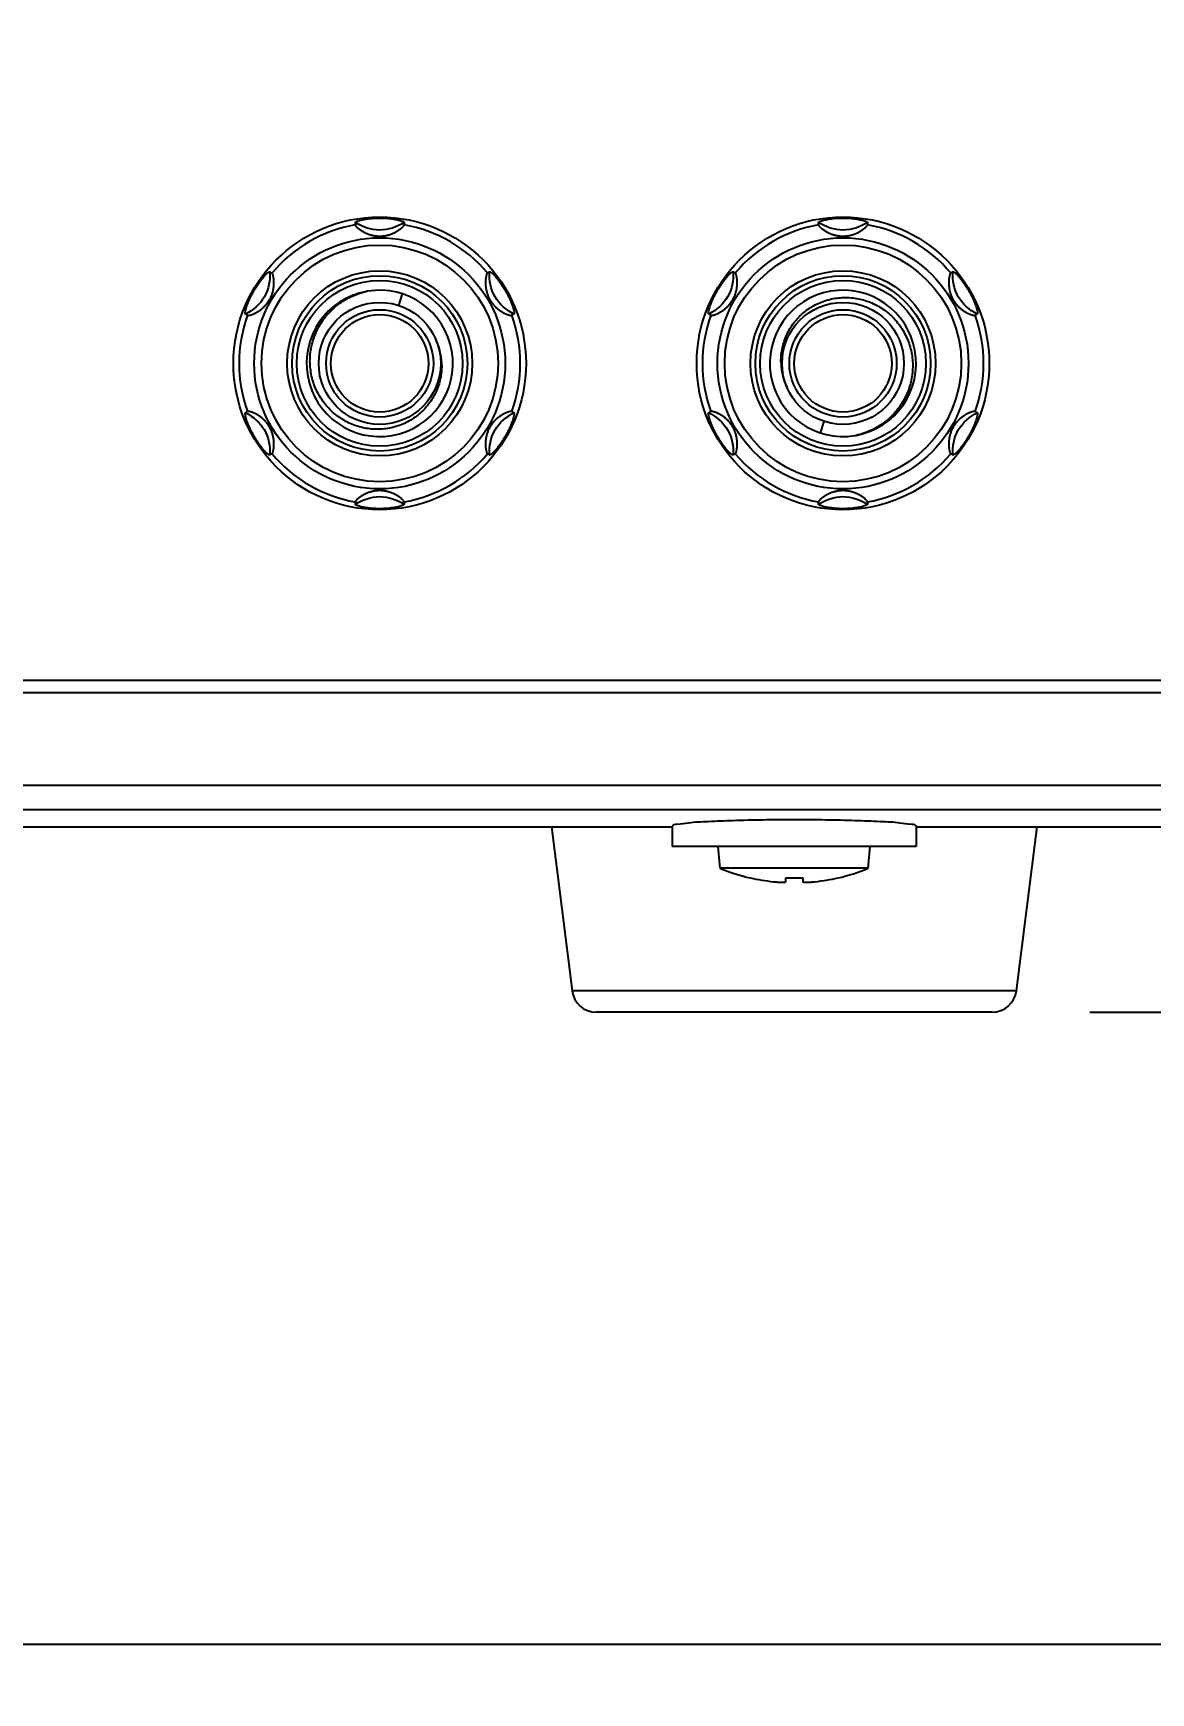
# Model space of a CAD drawing. Extents: x 1917 to 2535, y 2392 to 2924.
# Drawn here: x 2112.8 to 2158.6, y 2392 to 2460 of the extents above; entities that cross this region are included whole.
import ezdxf

# ---------------------------------------------------------------- set-up
doc = ezdxf.new("R2010")
doc.units = 0
doc.header["$LTSCALE"] = 10
doc.header["$MEASUREMENT"] = 0
doc.layers.get('0').update_dxf_attribs({"linetype": 'CONTINUOUS'})
doc.layers.get('DEFPOINTS').update_dxf_attribs({"linetype": 'CONTINUOUS'})
doc.layers.add('DIM', color=7, linetype='CONTINUOUS')
doc.styles.add('DIM-2', font='sanss___.ttf', dxfattribs={"height": 4.4})
doc.dimstyles.new('gw', dxfattribs={"dimscale": 2, "dimtxt": 5, "dimasz": 2, "dimexe": 1, "dimexo": 2, "dimgap": 1, "dimtad": 1, "dimdec": 1, "dimzin": 0, "dimdsep": 46, "dimtxsty": 'DIM-2', "dimcen": 2, "dimdle": 6, "dimadec": 0, "dimazin": 0, "dimtp": 0.1, "dimtm": 0.1, "dimtfac": 1, "dimtdec": 1, "dimtofl": 0, "dimtmove": 2, "dimatfit": 3, "dimfxl": 0, "dimtolj": 1, "dimtzin": 0, "dimarcsym": 0})

# ---------------------------------------------------------------- blocks, each defined once
blk = doc.blocks.new('*D2')
at = {"layer": 'DEFPOINTS', "color": 0}
for p in [(2054.75, 2576.304), (2152.117, 2419.9), (2204, 2419.9)]:
    blk.add_point(p, dxfattribs=at)
at = {"layer": 'DIM', "color": 0, "lineweight": -2}
for p, q in [((2058.75, 2576.304), (2206, 2576.304)), ((2204, 2572.304), (2204, 2423.9)), ((2156.117, 2419.9), (2206, 2419.9))]:
    blk.add_line(p, q, dxfattribs=at)
at = {"layer": 'DIM', "color": 0}
for points in [[(2203.333, 2572.304), (2204.667, 2572.304), (2204, 2576.304)], [(2203.333, 2423.9), (2204.667, 2423.9), (2204, 2419.9)]]:
    blk.add_solid(points, dxfattribs=at)
at = {"layer": 'DIM', "color": 0, "insert": (2199.731, 2498.102), "char_height": 4.4, "attachment_point": 5, "rotation": 90, "style": 'DIM-2'}
blk.add_mtext('\\A1;156.4', dxfattribs=at)
blk = doc.blocks.new('*D0')
at = {"layer": 'DEFPOINTS', "color": 0}
for p in [(1917, 2435.5), (2171, 2435.5), (2171, 2394)]:
    blk.add_point(p, dxfattribs=at)
at = {"layer": 'DIM', "color": 0, "lineweight": -2}
for p, q in [((1917, 2431.5), (1917, 2392)), ((2171, 2431.5), (2171, 2392)), ((1921, 2394), (2167, 2394))]:
    blk.add_line(p, q, dxfattribs=at)
at = {"layer": 'DIM', "color": 0}
for points in [[(1921, 2394.667), (1921, 2393.333), (1917, 2394)], [(2167, 2394.667), (2167, 2393.333), (2171, 2394)]]:
    blk.add_solid(points, dxfattribs=at)
at = {"layer": 'DIM', "color": 0, "insert": (2044, 2398.266), "char_height": 4.4, "attachment_point": 5, "style": 'DIM-2'}
blk.add_mtext('\\A1;254.0', dxfattribs=at)

msp = doc.modelspace()

# ---------------------------------------------------------------- linework, layer by layer
at = {"color": 7}
for p, q in [((2126, 2452.178), (2126, 2452.276)), ((2128, 2452.276), (2128, 2452.178)), ((2145, 2452.178), (2145, 2452.276)), ((2147, 2452.276), (2147, 2452.178)), ((2122.498, 2450.254), (2122.583, 2450.205)), ((2131.417, 2450.205), (2131.502, 2450.254)), ((2141.498, 2450.254), (2141.583, 2450.205)), ((2150.417, 2450.205), (2150.502, 2450.254)), ((2127.927, 2449.353), (2127.773, 2448.878)), ((2121.583, 2448.473), (2121.498, 2448.522)), ((2132.502, 2448.522), (2132.417, 2448.473)), ((2140.583, 2448.473), (2140.498, 2448.522)), ((2151.502, 2448.522), (2151.417, 2448.473)), ((2121.498, 2444.478), (2121.583, 2444.527)), ((2132.417, 2444.527), (2132.502, 2444.478)), ((2140.498, 2444.478), (2140.583, 2444.527)), ((2145.073, 2443.647), (2145.227, 2444.122)), ((2151.417, 2444.527), (2151.502, 2444.478)), ((2122.583, 2442.795), (2122.498, 2442.746)), ((2131.502, 2442.746), (2131.417, 2442.795)), ((2141.583, 2442.795), (2141.498, 2442.746)), ((2150.502, 2442.746), (2150.417, 2442.795)), ((2126, 2440.724), (2126, 2440.822)), ((2128, 2440.822), (2128, 2440.724)), ((2145, 2440.724), (2145, 2440.822)), ((2147, 2440.822), (2147, 2440.724)), ((2162, 2433.5), (1926, 2433.5)), ((2162, 2433), (1926, 2433)), ((1925.699, 2429.209), (2162.301, 2429.209)), ((1925.699, 2428.21), (2162.301, 2428.21)), ((2139, 2427.526), (2139, 2426.7)), ((2149, 2427.526), (2149, 2426.7)), ((1949, 2427.5), (2139, 2427.5)), ((2134.05, 2427.5), (2134.891, 2420.776)), ((2149, 2427.5), (2163, 2427.5)), ((2153.95, 2427.5), (2153.109, 2420.776)), ((2149, 2426.7), (2139, 2426.7)), ((2140.964, 2425.8), (2140.885, 2426.7)), ((2147.036, 2425.8), (2147.115, 2426.7)), ((2147.036, 2425.8), (2140.964, 2425.8)), ((2142.2, 2425.406), (2142.2, 2425.413)), ((2143.65, 2425.253), (2143.65, 2425.413)), ((2144.35, 2425.413), (2144.35, 2425.253)), ((2145.8, 2425.413), (2145.8, 2425.406)), ((2153.109, 2420.776), (2134.891, 2420.776)), ((2152.117, 2419.9), (2135.883, 2419.9))]:
    msp.add_line(p, q, dxfattribs=at)
for centre, radius in [((2127, 2446.5), 6), ((2146, 2446.5), 6), ((2127, 2446.5), 5.147), ((2127, 2446.5), 4.852), ((2146, 2446.5), 5.147), ((2146, 2446.5), 4.852), ((2127, 2446.5), 3.795), ((2127, 2446.5), 3.595), ((2146, 2446.5), 3.795), ((2146, 2446.5), 3.595), ((2127, 2446.5), 3.4), ((2146, 2446.5), 3.4), ((2127, 2446.5), 2.5), ((2127, 2446.5), 2.2), ((2146, 2446.5), 2.5), ((2146, 2446.5), 2.2), ((2127, 2446.5), 2), ((2146, 2446.5), 2)]:
    msp.add_circle(centre, radius, dxfattribs=at)
for centre, radius, start, end in [((2127, 2446.5), 5.766, 99.98818, 140.01182), ((2127, 2446.5), 5.766, 39.98818, 80.01182), ((2146, 2446.5), 5.766, 99.98818, 140.01182), ((2146, 2446.5), 5.766, 39.98818, 80.01182), ((2127, 2446.5), 3, 100.35085, 99.44619), ((2127.095, 2446.538), 2.98, 101.3727, 102.28468), ((2146, 2446.5), 3, 280.35085, 279.44619), ((2127, 2446.5), 5.766, 159.98818, 200.01182), ((2127, 2446.5), 5.766, 339.98818, 20.01182), ((2146, 2446.5), 5.766, 159.98818, 200.01182), ((2146, 2446.5), 5.766, 339.98818, 20.01182), ((2127.024, 2446.401), 2.519, 2.30121, 25.64582), ((2145.992, 2446.601), 2.536, 180.41505, 182.33072), ((2127.008, 2446.399), 2.536, 0.41505, 2.33072), ((2145.976, 2446.599), 2.519, 182.30121, 205.64582), ((2145.905, 2446.462), 2.98, 281.3727, 282.28468), ((2127, 2446.5), 5.766, 219.98818, 260.01182), ((2127, 2446.5), 5.766, 279.98818, 320.01182), ((2146, 2446.5), 5.766, 219.98818, 260.01182), ((2146, 2446.5), 5.766, 279.98818, 320.01182), ((2144, 2433.182), 7.982, 247.64346, 256.96798), ((2144, 2433.182), 7.982, 283.03202, 292.35654), ((2144, 2433.182), 7.975, 256.95521, 263.88142), ((2143.65, 2429.917), 4.69, 263.8802, 264.4402), ((2144, 2433.182), 7.777, 267.4205, 272.5795), ((2144.35, 2429.915), 4.689, 275.55953, 276.11969), ((2144, 2433.182), 7.975, 276.11858, 283.04479), ((2135.883, 2420.9), 1, 187.12502, 270), ((2152.117, 2420.9), 1, 270, 352.87498)]:
    msp.add_arc(centre, radius, start, end, dxfattribs=at)
for points, start_tangent, end_tangent in [([(2126, 2452.276), (2126.005, 2452.289), (2126.011, 2452.295), (2126.02, 2452.302), (2126.044, 2452.316), (2126.077, 2452.331), (2126.165, 2452.36), (2126.282, 2452.389), (2126.35, 2452.403), (2126.424, 2452.416), (2126.593, 2452.438), (2126.792, 2452.453), (2126.899, 2452.457), (2127, 2452.459)], (0.000214, 1), (1, -0.000511)), ([(2128, 2452.276), (2127, 2451.962), (2126, 2452.276)], (-0.84668, -0.532102), (-0.84668, 0.532102)), ([(2126, 2452.178), (2126.004, 2452.163), (2126.016, 2452.142), (2126.035, 2452.117), (2126.061, 2452.089), (2126.093, 2452.06), (2126.128, 2452.03), (2126.167, 2452), (2126.208, 2451.97), (2126.25, 2451.942), (2126.293, 2451.916), (2126.335, 2451.892), (2126.378, 2451.87), (2126.42, 2451.849), (2126.463, 2451.83), (2126.507, 2451.812), (2126.551, 2451.795), (2126.597, 2451.78), (2126.644, 2451.766), (2126.694, 2451.753), (2126.748, 2451.742), (2126.804, 2451.732), (2126.864, 2451.724), (2126.929, 2451.719), (2127, 2451.717), (2127.076, 2451.719), (2127.149, 2451.726), (2127.215, 2451.735), (2127.276, 2451.747), (2127.333, 2451.76), (2127.385, 2451.775), (2127.434, 2451.79), (2127.481, 2451.808), (2127.528, 2451.826), (2127.573, 2451.846), (2127.618, 2451.868), (2127.662, 2451.891), (2127.706, 2451.915), (2127.748, 2451.941), (2127.789, 2451.968), (2127.829, 2451.996), (2127.866, 2452.025), (2127.901, 2452.054), (2127.932, 2452.083), (2127.959, 2452.111), (2127.98, 2452.136), (2127.995, 2452.159), (2128, 2452.178)], (-0.000004, -1), (-0.000004, 1)), ([(2127, 2452.459), (2127.101, 2452.457), (2127.208, 2452.453), (2127.407, 2452.438), (2127.576, 2452.416), (2127.65, 2452.403), (2127.718, 2452.389), (2127.835, 2452.36), (2127.923, 2452.331), (2127.956, 2452.316), (2127.98, 2452.302), (2127.989, 2452.295), (2127.995, 2452.289), (2128, 2452.276)], (1, 0.000509), (0.0002, -1)), ([(2145, 2452.276), (2145.005, 2452.289), (2145.011, 2452.295), (2145.02, 2452.302), (2145.044, 2452.316), (2145.077, 2452.331), (2145.165, 2452.36), (2145.282, 2452.389), (2145.35, 2452.403), (2145.424, 2452.416), (2145.593, 2452.438), (2145.792, 2452.453), (2145.899, 2452.457), (2146, 2452.459)], (0.000213, 1), (1, -0.000511)), ([(2147, 2452.276), (2146, 2451.962), (2145, 2452.276)], (-0.84668, -0.532102), (-0.84668, 0.532102)), ([(2145, 2452.178), (2145.004, 2452.163), (2145.016, 2452.142), (2145.035, 2452.117), (2145.061, 2452.089), (2145.093, 2452.06), (2145.128, 2452.03), (2145.167, 2452), (2145.208, 2451.97), (2145.25, 2451.942), (2145.293, 2451.916), (2145.335, 2451.892), (2145.378, 2451.87), (2145.42, 2451.849), (2145.463, 2451.83), (2145.507, 2451.812), (2145.551, 2451.795), (2145.597, 2451.78), (2145.644, 2451.766), (2145.694, 2451.753), (2145.748, 2451.742), (2145.804, 2451.732), (2145.864, 2451.724), (2145.929, 2451.719), (2146, 2451.717), (2146.076, 2451.719), (2146.149, 2451.726), (2146.215, 2451.735), (2146.276, 2451.747), (2146.333, 2451.76), (2146.385, 2451.775), (2146.434, 2451.79), (2146.481, 2451.808), (2146.528, 2451.826), (2146.573, 2451.846), (2146.618, 2451.868), (2146.662, 2451.891), (2146.706, 2451.915), (2146.748, 2451.941), (2146.789, 2451.968), (2146.829, 2451.996), (2146.866, 2452.025), (2146.901, 2452.054), (2146.932, 2452.083), (2146.959, 2452.111), (2146.98, 2452.136), (2146.995, 2452.159), (2147, 2452.178)], (-0.000004, -1), (-0.000004, 1)), ([(2146, 2452.459), (2146.101, 2452.457), (2146.208, 2452.453), (2146.407, 2452.438), (2146.576, 2452.416), (2146.65, 2452.403), (2146.718, 2452.389), (2146.835, 2452.36), (2146.923, 2452.331), (2146.956, 2452.316), (2146.98, 2452.302), (2146.989, 2452.295), (2146.995, 2452.289), (2147, 2452.276)], (1, 0.000509), (0.0002, -1)), ([(2122.498, 2450.254), (2122.27, 2449.231), (2121.498, 2448.522)], (0.037474, -0.999298), (-0.884154, -0.467196)), ([(2121.583, 2448.473), (2121.598, 2448.469), (2121.621, 2448.468), (2121.653, 2448.473), (2121.69, 2448.482), (2121.731, 2448.494), (2121.774, 2448.51), (2121.82, 2448.528), (2121.866, 2448.549), (2121.911, 2448.571), (2121.955, 2448.595), (2121.997, 2448.62), (2122.037, 2448.645), (2122.076, 2448.672), (2122.114, 2448.699), (2122.152, 2448.728), (2122.188, 2448.758), (2122.224, 2448.789), (2122.259, 2448.823), (2122.295, 2448.859), (2122.332, 2448.9), (2122.369, 2448.943), (2122.405, 2448.991), (2122.442, 2449.044), (2122.479, 2449.104), (2122.515, 2449.171), (2122.547, 2449.237), (2122.572, 2449.298), (2122.592, 2449.356), (2122.61, 2449.413), (2122.624, 2449.467), (2122.635, 2449.52), (2122.644, 2449.571), (2122.651, 2449.621), (2122.657, 2449.671), (2122.66, 2449.72), (2122.662, 2449.768), (2122.663, 2449.817), (2122.662, 2449.865), (2122.659, 2449.913), (2122.655, 2449.96), (2122.649, 2450.007), (2122.641, 2450.052), (2122.632, 2450.095), (2122.621, 2450.134), (2122.609, 2450.167), (2122.596, 2450.191), (2122.583, 2450.205)], (0.866023, -0.500004), (-0.866028, 0.499996)), ([(2121.84, 2449.479), (2121.891, 2449.566), (2121.948, 2449.656), (2122.061, 2449.821), (2122.165, 2449.957), (2122.214, 2450.015), (2122.259, 2450.067), (2122.342, 2450.153), (2122.412, 2450.215), (2122.441, 2450.236), (2122.465, 2450.25), (2122.476, 2450.254), (2122.484, 2450.256), (2122.498, 2450.254)], (0.499585, 0.866265), (0.866109, -0.499855)), ([(2131.417, 2450.205), (2131.407, 2450.196), (2131.397, 2450.179), (2131.386, 2450.156), (2131.376, 2450.126), (2131.367, 2450.091), (2131.359, 2450.052), (2131.352, 2450.011), (2131.346, 2449.967), (2131.342, 2449.922), (2131.339, 2449.877), (2131.337, 2449.83), (2131.337, 2449.784), (2131.339, 2449.738), (2131.341, 2449.692), (2131.346, 2449.646), (2131.352, 2449.599), (2131.359, 2449.551), (2131.368, 2449.503), (2131.38, 2449.454), (2131.393, 2449.403), (2131.409, 2449.351), (2131.429, 2449.297), (2131.451, 2449.242), (2131.478, 2449.183), (2131.511, 2449.121), (2131.55, 2449.056), (2131.593, 2448.994), (2131.634, 2448.94), (2131.675, 2448.892), (2131.716, 2448.848), (2131.755, 2448.809), (2131.794, 2448.774), (2131.832, 2448.741), (2131.872, 2448.71), (2131.912, 2448.68), (2131.953, 2448.651), (2131.996, 2448.624), (2132.039, 2448.599), (2132.083, 2448.575), (2132.127, 2448.552), (2132.172, 2448.532), (2132.216, 2448.513), (2132.259, 2448.498), (2132.3, 2448.485), (2132.338, 2448.475), (2132.371, 2448.469), (2132.398, 2448.468), (2132.417, 2448.473)], (-0.866028, -0.499996), (0.866023, 0.500004)), ([(2132.502, 2448.522), (2131.73, 2449.231), (2131.502, 2450.254)], (-0.884154, 0.467196), (0.037474, 0.999298)), ([(2131.502, 2450.254), (2131.516, 2450.256), (2131.524, 2450.254), (2131.535, 2450.25), (2131.559, 2450.236), (2131.588, 2450.215), (2131.658, 2450.153), (2131.741, 2450.066), (2131.787, 2450.015), (2131.835, 2449.957), (2131.939, 2449.821), (2132.052, 2449.657), (2132.109, 2449.566), (2132.16, 2449.479)], (0.866099, 0.499873), (0.499588, -0.866263)), ([(2141.498, 2450.254), (2141.27, 2449.231), (2140.498, 2448.522)], (0.037474, -0.999298), (-0.884154, -0.467196)), ([(2140.583, 2448.473), (2140.598, 2448.469), (2140.621, 2448.468), (2140.653, 2448.473), (2140.69, 2448.482), (2140.731, 2448.494), (2140.774, 2448.51), (2140.82, 2448.528), (2140.866, 2448.549), (2140.911, 2448.571), (2140.955, 2448.595), (2140.997, 2448.62), (2141.037, 2448.645), (2141.076, 2448.672), (2141.114, 2448.699), (2141.152, 2448.728), (2141.188, 2448.758), (2141.224, 2448.789), (2141.259, 2448.823), (2141.295, 2448.859), (2141.332, 2448.9), (2141.369, 2448.943), (2141.405, 2448.991), (2141.442, 2449.044), (2141.479, 2449.104), (2141.515, 2449.171), (2141.547, 2449.237), (2141.572, 2449.298), (2141.592, 2449.356), (2141.61, 2449.413), (2141.624, 2449.467), (2141.635, 2449.52), (2141.644, 2449.571), (2141.651, 2449.621), (2141.657, 2449.671), (2141.66, 2449.72), (2141.662, 2449.768), (2141.663, 2449.817), (2141.662, 2449.865), (2141.659, 2449.913), (2141.655, 2449.96), (2141.649, 2450.007), (2141.641, 2450.052), (2141.632, 2450.095), (2141.621, 2450.134), (2141.609, 2450.167), (2141.596, 2450.191), (2141.583, 2450.205)], (0.866023, -0.500004), (-0.866028, 0.499996)), ([(2140.84, 2449.479), (2140.891, 2449.566), (2140.948, 2449.656), (2141.061, 2449.821), (2141.165, 2449.957), (2141.214, 2450.015), (2141.259, 2450.067), (2141.342, 2450.153), (2141.412, 2450.215), (2141.441, 2450.236), (2141.465, 2450.25), (2141.476, 2450.254), (2141.484, 2450.256), (2141.498, 2450.254)], (0.499585, 0.866265), (0.866109, -0.499855)), ([(2150.417, 2450.205), (2150.407, 2450.196), (2150.397, 2450.179), (2150.386, 2450.156), (2150.376, 2450.126), (2150.367, 2450.091), (2150.359, 2450.052), (2150.352, 2450.011), (2150.346, 2449.967), (2150.342, 2449.922), (2150.339, 2449.877), (2150.337, 2449.83), (2150.337, 2449.784), (2150.339, 2449.738), (2150.341, 2449.692), (2150.346, 2449.646), (2150.352, 2449.599), (2150.359, 2449.551), (2150.368, 2449.503), (2150.38, 2449.454), (2150.393, 2449.403), (2150.409, 2449.351), (2150.429, 2449.297), (2150.451, 2449.242), (2150.478, 2449.183), (2150.511, 2449.121), (2150.55, 2449.056), (2150.593, 2448.994), (2150.634, 2448.94), (2150.675, 2448.892), (2150.716, 2448.848), (2150.755, 2448.809), (2150.794, 2448.774), (2150.832, 2448.741), (2150.872, 2448.71), (2150.912, 2448.68), (2150.953, 2448.651), (2150.996, 2448.624), (2151.039, 2448.599), (2151.083, 2448.575), (2151.127, 2448.552), (2151.172, 2448.532), (2151.216, 2448.513), (2151.259, 2448.498), (2151.3, 2448.485), (2151.338, 2448.475), (2151.371, 2448.469), (2151.398, 2448.468), (2151.417, 2448.473)], (-0.866028, -0.499996), (0.866023, 0.500004)), ([(2151.502, 2448.522), (2150.73, 2449.231), (2150.502, 2450.254)], (-0.884154, 0.467196), (0.037474, 0.999298)), ([(2150.502, 2450.254), (2150.516, 2450.256), (2150.524, 2450.254), (2150.535, 2450.25), (2150.559, 2450.236), (2150.588, 2450.215), (2150.658, 2450.153), (2150.741, 2450.066), (2150.787, 2450.015), (2150.835, 2449.957), (2150.939, 2449.821), (2151.052, 2449.657), (2151.109, 2449.566), (2151.16, 2449.479)], (0.866099, 0.499873), (0.499588, -0.866263)), ([(2121.498, 2448.522), (2121.49, 2448.533), (2121.487, 2448.541), (2121.485, 2448.552), (2121.485, 2448.58), (2121.489, 2448.616), (2121.507, 2448.707), (2121.541, 2448.822), (2121.563, 2448.888), (2121.589, 2448.958), (2121.654, 2449.117), (2121.74, 2449.297), (2121.79, 2449.392), (2121.84, 2449.479)], (-0.865925, 0.500174), (0.500469, 0.865754)), ([(2124.404, 2445.405), (2124.291, 2445.685), (2124.159, 2446.277), (2124.154, 2446.886), (2124.28, 2447.486), (2124.531, 2448.048), (2124.896, 2448.548), (2125.362, 2448.962), (2125.907, 2449.271), (2126.461, 2449.45)], (-0.421336, 0.906904), (0.977103, 0.212766)), ([(2132.16, 2449.479), (2132.21, 2449.391), (2132.26, 2449.297), (2132.346, 2449.117), (2132.411, 2448.959), (2132.437, 2448.888), (2132.459, 2448.823), (2132.493, 2448.707), (2132.511, 2448.616), (2132.515, 2448.58), (2132.515, 2448.552), (2132.513, 2448.541), (2132.51, 2448.533), (2132.502, 2448.522)], (0.500473, -0.865752), (-0.865925, -0.500174)), ([(2140.498, 2448.522), (2140.49, 2448.533), (2140.487, 2448.541), (2140.485, 2448.552), (2140.485, 2448.58), (2140.489, 2448.616), (2140.507, 2448.707), (2140.541, 2448.822), (2140.563, 2448.888), (2140.589, 2448.958), (2140.654, 2449.117), (2140.74, 2449.297), (2140.79, 2449.392), (2140.84, 2449.479)], (-0.865925, 0.500174), (0.500469, 0.865754)), ([(2151.16, 2449.479), (2151.21, 2449.391), (2151.26, 2449.297), (2151.346, 2449.117), (2151.411, 2448.959), (2151.437, 2448.888), (2151.459, 2448.823), (2151.493, 2448.707), (2151.511, 2448.616), (2151.515, 2448.58), (2151.515, 2448.552), (2151.513, 2448.541), (2151.51, 2448.533), (2151.502, 2448.522)], (0.500473, -0.865752), (-0.865925, -0.500174)), ([(2143.457, 2446.582), (2143.514, 2447.139), (2143.693, 2447.674), (2143.985, 2448.16), (2144.378, 2448.574), (2144.855, 2448.895), (2145.392, 2449.107), (2145.967, 2449.198), (2146.551, 2449.164), (2147.117, 2449.004), (2147.64, 2448.725), (2148.093, 2448.338), (2148.455, 2447.861), (2148.596, 2447.595)], (-0.007241, 0.999974), (0.421336, -0.906904)), ([(2148.596, 2447.595), (2148.709, 2447.315), (2148.841, 2446.723), (2148.846, 2446.114), (2148.72, 2445.514), (2148.469, 2444.952), (2148.104, 2444.452), (2147.638, 2444.038), (2147.093, 2443.729), (2146.539, 2443.55)], (0.421336, -0.906904), (-0.977103, -0.212766)), ([(2129.543, 2446.418), (2129.486, 2445.861), (2129.307, 2445.326), (2129.015, 2444.84), (2128.622, 2444.426), (2128.145, 2444.105), (2127.608, 2443.893), (2127.033, 2443.802), (2126.449, 2443.836), (2125.883, 2443.996), (2125.36, 2444.275), (2124.907, 2444.662), (2124.545, 2445.139), (2124.404, 2445.405)], (0.007241, -0.999974), (-0.421336, 0.906904)), ([(2121.84, 2443.521), (2121.79, 2443.609), (2121.74, 2443.703), (2121.654, 2443.883), (2121.589, 2444.041), (2121.563, 2444.112), (2121.541, 2444.177), (2121.507, 2444.293), (2121.489, 2444.384), (2121.485, 2444.42), (2121.485, 2444.448), (2121.487, 2444.459), (2121.49, 2444.467), (2121.498, 2444.478)], (-0.500473, 0.865752), (0.865925, 0.500174)), ([(2121.498, 2444.478), (2122.27, 2443.769), (2122.498, 2442.746)], (0.884154, -0.467196), (-0.037474, -0.999298)), ([(2122.583, 2442.795), (2122.593, 2442.804), (2122.603, 2442.821), (2122.614, 2442.844), (2122.624, 2442.874), (2122.633, 2442.909), (2122.641, 2442.948), (2122.648, 2442.989), (2122.654, 2443.033), (2122.658, 2443.078), (2122.661, 2443.123), (2122.663, 2443.17), (2122.663, 2443.216), (2122.661, 2443.262), (2122.659, 2443.308), (2122.654, 2443.354), (2122.648, 2443.401), (2122.641, 2443.449), (2122.632, 2443.497), (2122.62, 2443.546), (2122.607, 2443.597), (2122.591, 2443.649), (2122.571, 2443.703), (2122.549, 2443.758), (2122.522, 2443.817), (2122.489, 2443.879), (2122.45, 2443.944), (2122.407, 2444.006), (2122.366, 2444.06), (2122.325, 2444.108), (2122.284, 2444.152), (2122.245, 2444.191), (2122.206, 2444.226), (2122.168, 2444.259), (2122.128, 2444.29), (2122.088, 2444.32), (2122.047, 2444.349), (2122.004, 2444.376), (2121.961, 2444.401), (2121.917, 2444.425), (2121.873, 2444.448), (2121.828, 2444.468), (2121.784, 2444.487), (2121.741, 2444.502), (2121.7, 2444.515), (2121.662, 2444.525), (2121.629, 2444.531), (2121.602, 2444.532), (2121.583, 2444.527)], (0.866028, 0.499996), (-0.866023, -0.500004)), ([(2132.417, 2444.527), (2132.402, 2444.531), (2132.379, 2444.532), (2132.347, 2444.527), (2132.31, 2444.518), (2132.269, 2444.506), (2132.226, 2444.49), (2132.18, 2444.472), (2132.134, 2444.451), (2132.089, 2444.429), (2132.045, 2444.405), (2132.003, 2444.38), (2131.963, 2444.355), (2131.924, 2444.328), (2131.886, 2444.301), (2131.848, 2444.272), (2131.812, 2444.242), (2131.776, 2444.211), (2131.741, 2444.177), (2131.705, 2444.141), (2131.668, 2444.1), (2131.631, 2444.057), (2131.595, 2444.009), (2131.558, 2443.956), (2131.521, 2443.896), (2131.485, 2443.829), (2131.453, 2443.763), (2131.428, 2443.702), (2131.408, 2443.644), (2131.39, 2443.587), (2131.376, 2443.533), (2131.365, 2443.48), (2131.356, 2443.429), (2131.349, 2443.379), (2131.343, 2443.329), (2131.34, 2443.28), (2131.338, 2443.232), (2131.337, 2443.183), (2131.338, 2443.135), (2131.341, 2443.087), (2131.345, 2443.04), (2131.351, 2442.993), (2131.359, 2442.948), (2131.368, 2442.905), (2131.379, 2442.866), (2131.391, 2442.833), (2131.404, 2442.809), (2131.417, 2442.795)], (-0.866023, 0.500004), (0.866028, -0.499996)), ([(2131.502, 2442.746), (2131.73, 2443.769), (2132.502, 2444.478)], (-0.037474, 0.999298), (0.884154, 0.467196)), ([(2132.502, 2444.478), (2132.51, 2444.467), (2132.513, 2444.459), (2132.515, 2444.448), (2132.515, 2444.42), (2132.511, 2444.384), (2132.493, 2444.293), (2132.459, 2444.178), (2132.437, 2444.112), (2132.411, 2444.042), (2132.346, 2443.883), (2132.26, 2443.703), (2132.21, 2443.608), (2132.16, 2443.521)], (0.865925, -0.500174), (-0.500469, -0.865754)), ([(2140.84, 2443.521), (2140.79, 2443.609), (2140.74, 2443.703), (2140.654, 2443.883), (2140.589, 2444.041), (2140.563, 2444.112), (2140.541, 2444.177), (2140.507, 2444.293), (2140.489, 2444.384), (2140.485, 2444.42), (2140.485, 2444.448), (2140.487, 2444.459), (2140.49, 2444.467), (2140.498, 2444.478)], (-0.500473, 0.865752), (0.865925, 0.500174)), ([(2140.498, 2444.478), (2141.27, 2443.769), (2141.498, 2442.746)], (0.884154, -0.467196), (-0.037474, -0.999298)), ([(2141.583, 2442.795), (2141.593, 2442.804), (2141.603, 2442.821), (2141.614, 2442.844), (2141.624, 2442.874), (2141.633, 2442.909), (2141.641, 2442.948), (2141.648, 2442.989), (2141.654, 2443.033), (2141.658, 2443.078), (2141.661, 2443.123), (2141.663, 2443.17), (2141.663, 2443.216), (2141.661, 2443.262), (2141.659, 2443.308), (2141.654, 2443.354), (2141.648, 2443.401), (2141.641, 2443.449), (2141.632, 2443.497), (2141.62, 2443.546), (2141.607, 2443.597), (2141.591, 2443.649), (2141.571, 2443.703), (2141.549, 2443.758), (2141.522, 2443.817), (2141.489, 2443.879), (2141.45, 2443.944), (2141.407, 2444.006), (2141.366, 2444.06), (2141.325, 2444.108), (2141.284, 2444.152), (2141.245, 2444.191), (2141.206, 2444.226), (2141.168, 2444.259), (2141.128, 2444.29), (2141.088, 2444.32), (2141.047, 2444.349), (2141.004, 2444.376), (2140.961, 2444.401), (2140.917, 2444.425), (2140.873, 2444.448), (2140.828, 2444.468), (2140.784, 2444.487), (2140.741, 2444.502), (2140.7, 2444.515), (2140.662, 2444.525), (2140.629, 2444.531), (2140.602, 2444.532), (2140.583, 2444.527)], (0.866028, 0.499996), (-0.866023, -0.500004)), ([(2151.417, 2444.527), (2151.402, 2444.531), (2151.379, 2444.532), (2151.347, 2444.527), (2151.31, 2444.518), (2151.269, 2444.506), (2151.226, 2444.49), (2151.18, 2444.472), (2151.134, 2444.451), (2151.089, 2444.429), (2151.045, 2444.405), (2151.003, 2444.38), (2150.963, 2444.355), (2150.924, 2444.328), (2150.886, 2444.301), (2150.848, 2444.272), (2150.812, 2444.242), (2150.776, 2444.211), (2150.741, 2444.177), (2150.705, 2444.141), (2150.668, 2444.1), (2150.631, 2444.057), (2150.595, 2444.009), (2150.558, 2443.956), (2150.521, 2443.896), (2150.485, 2443.829), (2150.453, 2443.763), (2150.428, 2443.702), (2150.408, 2443.644), (2150.39, 2443.587), (2150.376, 2443.533), (2150.365, 2443.48), (2150.356, 2443.429), (2150.349, 2443.379), (2150.343, 2443.329), (2150.34, 2443.28), (2150.338, 2443.232), (2150.337, 2443.183), (2150.338, 2443.135), (2150.341, 2443.087), (2150.345, 2443.04), (2150.351, 2442.993), (2150.359, 2442.948), (2150.368, 2442.905), (2150.379, 2442.866), (2150.391, 2442.833), (2150.404, 2442.809), (2150.417, 2442.795)], (-0.866023, 0.500004), (0.866028, -0.499996)), ([(2150.502, 2442.746), (2150.73, 2443.769), (2151.502, 2444.478)], (-0.037474, 0.999298), (0.884154, 0.467196)), ([(2151.502, 2444.478), (2151.51, 2444.467), (2151.513, 2444.459), (2151.515, 2444.448), (2151.515, 2444.42), (2151.511, 2444.384), (2151.493, 2444.293), (2151.459, 2444.178), (2151.437, 2444.112), (2151.411, 2444.042), (2151.346, 2443.883), (2151.26, 2443.703), (2151.21, 2443.608), (2151.16, 2443.521)], (0.865925, -0.500174), (-0.500469, -0.865754)), ([(2122.498, 2442.746), (2122.484, 2442.744), (2122.476, 2442.746), (2122.465, 2442.75), (2122.441, 2442.764), (2122.412, 2442.785), (2122.342, 2442.847), (2122.259, 2442.934), (2122.213, 2442.985), (2122.165, 2443.043), (2122.061, 2443.179), (2121.948, 2443.343), (2121.891, 2443.434), (2121.84, 2443.521)], (-0.866099, -0.499873), (-0.499588, 0.866263)), ([(2132.16, 2443.521), (2132.109, 2443.434), (2132.052, 2443.344), (2131.939, 2443.179), (2131.835, 2443.043), (2131.786, 2442.985), (2131.741, 2442.933), (2131.658, 2442.847), (2131.588, 2442.785), (2131.559, 2442.764), (2131.535, 2442.75), (2131.524, 2442.746), (2131.516, 2442.744), (2131.502, 2442.746)], (-0.499585, -0.866265), (-0.866109, 0.499855)), ([(2141.498, 2442.746), (2141.484, 2442.744), (2141.476, 2442.746), (2141.465, 2442.75), (2141.441, 2442.764), (2141.412, 2442.785), (2141.342, 2442.847), (2141.259, 2442.934), (2141.213, 2442.985), (2141.165, 2443.043), (2141.061, 2443.179), (2140.948, 2443.343), (2140.891, 2443.434), (2140.84, 2443.521)], (-0.866099, -0.499873), (-0.499588, 0.866263)), ([(2151.16, 2443.521), (2151.109, 2443.434), (2151.052, 2443.344), (2150.939, 2443.179), (2150.835, 2443.043), (2150.786, 2442.985), (2150.741, 2442.933), (2150.658, 2442.847), (2150.588, 2442.785), (2150.559, 2442.764), (2150.535, 2442.75), (2150.524, 2442.746), (2150.516, 2442.744), (2150.502, 2442.746)], (-0.499585, -0.866265), (-0.866109, 0.499855)), ([(2128, 2440.822), (2127.996, 2440.837), (2127.984, 2440.858), (2127.965, 2440.883), (2127.939, 2440.911), (2127.907, 2440.94), (2127.872, 2440.97), (2127.833, 2441), (2127.792, 2441.03), (2127.75, 2441.058), (2127.707, 2441.084), (2127.665, 2441.108), (2127.622, 2441.13), (2127.58, 2441.151), (2127.537, 2441.17), (2127.493, 2441.188), (2127.449, 2441.205), (2127.403, 2441.22), (2127.356, 2441.234), (2127.306, 2441.247), (2127.252, 2441.258), (2127.196, 2441.268), (2127.136, 2441.276), (2127.071, 2441.281), (2127, 2441.283), (2126.924, 2441.281), (2126.851, 2441.274), (2126.785, 2441.265), (2126.724, 2441.253), (2126.667, 2441.24), (2126.615, 2441.225), (2126.566, 2441.21), (2126.519, 2441.192), (2126.472, 2441.174), (2126.427, 2441.154), (2126.382, 2441.132), (2126.338, 2441.109), (2126.294, 2441.085), (2126.252, 2441.059), (2126.211, 2441.032), (2126.171, 2441.004), (2126.134, 2440.975), (2126.099, 2440.946), (2126.068, 2440.917), (2126.041, 2440.889), (2126.02, 2440.864), (2126.005, 2440.841), (2126, 2440.822)], (0.000004, 1), (0.000004, -1)), ([(2147, 2440.822), (2146.996, 2440.837), (2146.984, 2440.858), (2146.965, 2440.883), (2146.939, 2440.911), (2146.907, 2440.94), (2146.872, 2440.97), (2146.833, 2441), (2146.792, 2441.03), (2146.75, 2441.058), (2146.707, 2441.084), (2146.665, 2441.108), (2146.622, 2441.13), (2146.58, 2441.151), (2146.537, 2441.17), (2146.493, 2441.188), (2146.449, 2441.205), (2146.403, 2441.22), (2146.356, 2441.234), (2146.306, 2441.247), (2146.252, 2441.258), (2146.196, 2441.268), (2146.136, 2441.276), (2146.071, 2441.281), (2146, 2441.283), (2145.924, 2441.281), (2145.851, 2441.274), (2145.785, 2441.265), (2145.724, 2441.253), (2145.667, 2441.24), (2145.615, 2441.225), (2145.566, 2441.21), (2145.519, 2441.192), (2145.472, 2441.174), (2145.427, 2441.154), (2145.382, 2441.132), (2145.338, 2441.109), (2145.294, 2441.085), (2145.252, 2441.059), (2145.211, 2441.032), (2145.171, 2441.004), (2145.134, 2440.975), (2145.099, 2440.946), (2145.068, 2440.917), (2145.041, 2440.889), (2145.02, 2440.864), (2145.005, 2440.841), (2145, 2440.822)], (0.000004, 1), (0.000004, -1)), ([(2126, 2440.724), (2127, 2441.038), (2128, 2440.724)], (0.84668, 0.532102), (0.84668, -0.532102)), ([(2127, 2440.541), (2126.899, 2440.543), (2126.792, 2440.547), (2126.593, 2440.562), (2126.424, 2440.584), (2126.35, 2440.597), (2126.282, 2440.611), (2126.165, 2440.64), (2126.077, 2440.669), (2126.044, 2440.684), (2126.02, 2440.698), (2126.011, 2440.705), (2126.005, 2440.711), (2126, 2440.724)], (-1, -0.000509), (-0.0002, 1)), ([(2128, 2440.724), (2127.995, 2440.711), (2127.989, 2440.705), (2127.98, 2440.698), (2127.956, 2440.684), (2127.923, 2440.669), (2127.835, 2440.64), (2127.718, 2440.611), (2127.65, 2440.597), (2127.576, 2440.584), (2127.407, 2440.562), (2127.208, 2440.547), (2127.101, 2440.543), (2127, 2440.541)], (-0.000213, -1), (-1, 0.000511)), ([(2145, 2440.724), (2146, 2441.038), (2147, 2440.724)], (0.84668, 0.532102), (0.84668, -0.532102)), ([(2146, 2440.541), (2145.899, 2440.543), (2145.792, 2440.547), (2145.593, 2440.562), (2145.424, 2440.584), (2145.35, 2440.597), (2145.282, 2440.611), (2145.165, 2440.64), (2145.077, 2440.669), (2145.044, 2440.684), (2145.02, 2440.698), (2145.011, 2440.705), (2145.005, 2440.711), (2145, 2440.724)], (-1, -0.000509), (-0.0002, 1)), ([(2147, 2440.724), (2146.995, 2440.711), (2146.989, 2440.705), (2146.98, 2440.698), (2146.956, 2440.684), (2146.923, 2440.669), (2146.835, 2440.64), (2146.718, 2440.611), (2146.65, 2440.597), (2146.576, 2440.584), (2146.407, 2440.562), (2146.208, 2440.547), (2146.101, 2440.543), (2146, 2440.541)], (-0.000214, -1), (-1, 0.000511)), ([(2149, 2427.526), (2148.829, 2427.594), (2148.329, 2427.657), (2147.534, 2427.712), (2146.498, 2427.753), (2145.293, 2427.779), (2144, 2427.788), (2142.707, 2427.779), (2141.502, 2427.753), (2140.466, 2427.712), (2139.671, 2427.657), (2139.171, 2427.594), (2139, 2427.526)], (0, 1), (0, -1)), ([(2143.196, 2425.248), (2143.239, 2425.244), (2143.316, 2425.238), (2143.378, 2425.235), (2143.43, 2425.232), (2143.474, 2425.231), (2143.513, 2425.231), (2143.548, 2425.232), (2143.578, 2425.233), (2143.604, 2425.236), (2143.624, 2425.239), (2143.638, 2425.243), (2143.647, 2425.248), (2143.65, 2425.253)], (0.995298, -0.096863), (0, 1)), ([(2144.35, 2425.253), (2144.357, 2425.245), (2144.374, 2425.239), (2144.4, 2425.235), (2144.433, 2425.232), (2144.474, 2425.231), (2144.521, 2425.231), (2144.573, 2425.232), (2144.632, 2425.235), (2144.696, 2425.239), (2144.768, 2425.245), (2144.804, 2425.248)], (0, -1), (0.995298, 0.096861))]:
    msp.add_spline(points, degree=3, dxfattribs=dict(at, start_tangent=start_tangent, end_tangent=end_tangent))

# ---------------------------------------------------------------- dimensions: what is measured, and where the dimension line sits
at = {"layer": 'DIM'}
dim = msp.add_linear_dim(base=(2204, 2419.9), p1=(2054.75, 2576.304), p2=(2152.117, 2419.9), angle=90, dimstyle='gw', dxfattribs=at)
dim.commit()
dim.dimension.update_dxf_attribs({"geometry": '*D2', "text_midpoint": (2199.731, 2498.102)})
dim = msp.add_linear_dim(base=(2171, 2394), p1=(1917, 2435.5), p2=(2171, 2435.5), dimstyle='gw', dxfattribs=at)
dim.commit()
dim.dimension.update_dxf_attribs({"geometry": '*D0', "text_midpoint": (2044, 2398.266)})

doc.saveas('drawing.dxf')
